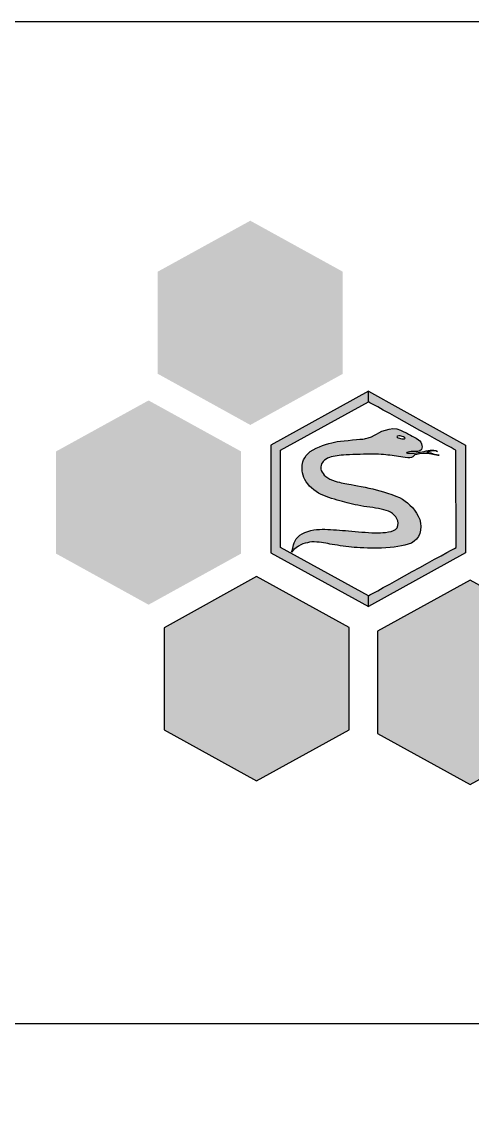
# Model space of a CAD drawing. Header units: millimetres. Extents: x -179594 to 13185, y 0 to 9270.
# Drawn here: x 9238.9 to 9271.5, y 4226.5 to 4305.6 of the extents above; entities that cross this region are included whole.
import ezdxf

# ---------------------------------------------------------------- set-up
doc = ezdxf.new("R2010")
doc.units = ezdxf.units.MM
doc.header["$MEASUREMENT"] = 0
doc.layers.get('0').update_dxf_attribs({"lineweight": 25})

msp = doc.modelspace()

# ---------------------------------------------------------------- hatches: boundary and pattern name
h = msp.add_hatch(color=256)
edge = h.paths.add_edge_path()
edge.add_spline(control_points=[(9248.75, 4287.519), (9248.75, 4287.519), (9248.76, 4280.138), (9248.76, 4280.138)], knot_values=[-0.833333, -0.833333, -0.833333, -0.833333, -0.666667, -0.666667, -0.666667, -0.666667], degree=3, periodic=0)
edge.add_spline(control_points=[(9248.76, 4280.138), (9248.76, 4280.138), (9255.441, 4276.443), (9255.441, 4276.443)], knot_values=[-0.666667, -0.666667, -0.666667, -0.666667, -0.5, -0.5, -0.5, -0.5], degree=3, periodic=0)
edge.add_spline(control_points=[(9255.441, 4276.443), (9255.441, 4276.443), (9262.124, 4280.138), (9262.124, 4280.138)], knot_values=[-0.5, -0.5, -0.5, -0.5, -0.333333, -0.333333, -0.333333, -0.333333], degree=3, periodic=0)
edge.add_spline(control_points=[(9262.124, 4280.138), (9262.124, 4280.138), (9262.124, 4287.519), (9262.124, 4287.519)], knot_values=[-0.333333, -0.333333, -0.333333, -0.333333, -0.166667, -0.166667, -0.166667, -0.166667], degree=3, periodic=0)
edge.add_spline(control_points=[(9262.124, 4287.519), (9262.124, 4287.519), (9255.441, 4291.206), (9255.441, 4291.206)], knot_values=[-0.166667, -0.166667, -0.166667, -0.166667, 0, 0, 0, 0], degree=3, periodic=0)
edge.add_spline(control_points=[(9255.441, 4291.206), (9255.441, 4291.206), (9248.75, 4287.519), (9248.75, 4287.519)], knot_values=[-1, -1, -1, -1, -0.833333, -0.833333, -0.833333, -0.833333], degree=3, periodic=0)
h = msp.add_hatch(color=256)
edge = h.paths.add_edge_path()
edge.add_spline(control_points=[(9256.916, 4274.988), (9256.916, 4274.988), (9263.967, 4278.884), (9263.967, 4278.884), (9263.967, 4278.884), (9263.967, 4278.884), (9263.967, 4278.119), (9263.967, 4278.119), (9263.967, 4278.119), (9263.967, 4278.119), (9257.612, 4274.609), (9257.612, 4274.609), (9257.612, 4274.609), (9257.612, 4274.609), (9257.612, 4267.588), (9257.612, 4267.588), (9257.612, 4267.588), (9257.612, 4267.588), (9263.967, 4264.087), (9263.967, 4264.087), (9263.967, 4264.087), (9263.967, 4264.087), (9263.967, 4263.321), (9263.967, 4263.321), (9263.967, 4263.321), (9263.967, 4263.321), (9256.916, 4267.21), (9256.916, 4267.21), (9256.916, 4267.21), (9256.916, 4267.21), (9256.916, 4274.988), (9256.916, 4274.988)], knot_values=[0, 0, 0, 0, 0.125, 0.125, 0.125, 0.125, 0.25, 0.25, 0.25, 0.25, 0.375, 0.375, 0.375, 0.375, 0.5, 0.5, 0.5, 0.5, 0.625, 0.625, 0.625, 0.625, 0.75, 0.75, 0.75, 0.75, 0.875, 0.875, 0.875, 0.875, 1, 1, 1, 1], degree=3, periodic=1)
h = msp.add_hatch(color=256)
edge = h.paths.add_edge_path()
edge.add_spline(control_points=[(9263.967, 4263.321), (9263.967, 4263.321), (9270.99, 4267.21), (9270.99, 4267.21), (9270.99, 4267.21), (9270.99, 4267.21), (9270.99, 4274.988), (9270.99, 4274.988), (9270.99, 4274.988), (9270.99, 4274.988), (9263.967, 4278.884), (9263.967, 4278.884), (9263.967, 4278.884), (9263.967, 4278.884), (9263.967, 4278.119), (9263.967, 4278.119), (9263.967, 4278.119), (9264.284, 4277.942), (9269.987, 4274.785), (9270.295, 4274.609), (9270.295, 4274.609), (9270.295, 4274.255), (9270.304, 4267.942), (9270.304, 4267.588), (9270.304, 4267.588), (9269.987, 4267.412), (9264.284, 4264.264), (9263.967, 4264.087), (9263.967, 4264.087), (9263.967, 4264.087), (9263.967, 4263.321), (9263.967, 4263.321)], knot_values=[0, 0, 0, 0, 0.125, 0.125, 0.125, 0.125, 0.25, 0.25, 0.25, 0.25, 0.375, 0.375, 0.375, 0.375, 0.5, 0.5, 0.5, 0.5, 0.625, 0.625, 0.625, 0.625, 0.75, 0.75, 0.75, 0.75, 0.875, 0.875, 0.875, 0.875, 1, 1, 1, 1], degree=3, periodic=1)
h = msp.add_hatch(color=256)
edge = h.paths.add_edge_path()
edge.add_spline(control_points=[(9241.406, 4274.526), (9241.406, 4274.526), (9241.406, 4267.145), (9241.406, 4267.145)], knot_values=[-0.833333, -0.833333, -0.833333, -0.833333, -0.666667, -0.666667, -0.666667, -0.666667], degree=3, periodic=0)
edge.add_spline(control_points=[(9241.406, 4267.145), (9241.406, 4267.145), (9248.093, 4263.449), (9248.093, 4263.449)], knot_values=[-0.666667, -0.666667, -0.666667, -0.666667, -0.5, -0.5, -0.5, -0.5], degree=3, periodic=0)
edge.add_spline(control_points=[(9248.093, 4263.449), (9248.093, 4263.449), (9254.78, 4267.145), (9254.78, 4267.145)], knot_values=[-0.5, -0.5, -0.5, -0.5, -0.333333, -0.333333, -0.333333, -0.333333], degree=3, periodic=0)
edge.add_spline(control_points=[(9254.78, 4267.145), (9254.78, 4267.145), (9254.78, 4274.526), (9254.78, 4274.526)], knot_values=[-0.333333, -0.333333, -0.333333, -0.333333, -0.166667, -0.166667, -0.166667, -0.166667], degree=3, periodic=0)
edge.add_spline(control_points=[(9254.78, 4274.526), (9254.78, 4274.526), (9248.093, 4278.213), (9248.093, 4278.213)], knot_values=[-0.166667, -0.166667, -0.166667, -0.166667, 0, 0, 0, 0], degree=3, periodic=0)
edge.add_spline(control_points=[(9248.093, 4278.213), (9248.093, 4278.213), (9241.406, 4274.526), (9241.406, 4274.526)], knot_values=[-1, -1, -1, -1, -0.833333, -0.833333, -0.833333, -0.833333], degree=3, periodic=0)
h = msp.add_hatch(color=256)
edge = h.paths.add_edge_path(flags=16)
edge.add_spline(control_points=[(9266.297, 4275.455), (9266.214, 4275.476), (9266.017, 4275.54), (9266.035, 4275.607), (9266.035, 4275.607), (9266.052, 4275.672), (9266.26, 4275.656), (9266.347, 4275.632), (9266.347, 4275.632), (9266.423, 4275.611), (9266.623, 4275.557), (9266.616, 4275.478), (9266.616, 4275.478), (9266.61, 4275.398), (9266.38, 4275.434), (9266.297, 4275.455)], knot_values=[0, 0, 0, 0, 0.25, 0.25, 0.25, 0.25, 0.5, 0.5, 0.5, 0.5, 0.75, 0.75, 0.75, 0.75, 1, 1, 1, 1], degree=3, periodic=1)
edge = h.paths.add_edge_path()
edge.add_spline(control_points=[(9268.61, 4274.385), (9268.74, 4274.329), (9269.012, 4274.25), (9269.079, 4274.253), (9269.079, 4274.253), (9269.079, 4274.253), (9269.079, 4274.253), (9269.079, 4274.253)], knot_values=[-1, -1, -1, -1, -0.978723, -0.978723, -0.978723, -0.978723, -0.978723, -0.978723, -0.978723, -0.978723], degree=3, periodic=0)
edge.add_spline(control_points=[(9269.079, 4274.253), (9269.079, 4274.253), (9268.74, 4274.265), (9268.635, 4274.301), (9268.635, 4274.301), (9268.53, 4274.337), (9268.287, 4274.393), (9268.086, 4274.389), (9268.086, 4274.389), (9267.885, 4274.385), (9267.451, 4274.329), (9267.306, 4274.279), (9267.306, 4274.279), (9267.306, 4274.279), (9267.188, 4273.966), (9266.62, 4274.081), (9266.62, 4274.081), (9266.21, 4274.163), (9265.778, 4274.217), (9265.38, 4274.265), (9265.38, 4274.265), (9264.982, 4274.313), (9264.462, 4274.357), (9263.859, 4274.329), (9263.859, 4274.329), (9263.255, 4274.301), (9262.396, 4274.293), (9262.011, 4274.249), (9262.011, 4274.249), (9261.625, 4274.205), (9261.211, 4274.153), (9260.909, 4273.968), (9260.909, 4273.968), (9260.607, 4273.784), (9260.486, 4273.472), (9260.54, 4273.235), (9260.54, 4273.235), (9260.595, 4272.999), (9260.859, 4272.63), (9261.378, 4272.446), (9261.378, 4272.446), (9261.898, 4272.261), (9262.162, 4272.245), (9262.556, 4272.169), (9262.556, 4272.169), (9262.95, 4272.093), (9263.9, 4271.917), (9264.537, 4271.753), (9264.537, 4271.753), (9265.174, 4271.588), (9266.188, 4271.284), (9266.632, 4270.939), (9266.632, 4270.939), (9267.076, 4270.595), (9267.617, 4270.054), (9267.742, 4269.353), (9267.742, 4269.353), (9267.868, 4268.651), (9267.499, 4267.994), (9266.85, 4267.822), (9266.85, 4267.822), (9266.201, 4267.65), (9265.53, 4267.529), (9264.558, 4267.537), (9264.558, 4267.537), (9263.586, 4267.545), (9263.071, 4267.573), (9262.547, 4267.634), (9262.547, 4267.634), (9262.023, 4267.694), (9261.399, 4267.798), (9261.035, 4267.862), (9261.035, 4267.862), (9260.67, 4267.926), (9260.163, 4268.038), (9259.727, 4267.962), (9259.727, 4267.962), (9259.292, 4267.886), (9258.881, 4267.774), (9258.416, 4267.249), (9258.416, 4267.249), (9258.416, 4267.249), (9258.483, 4267.405), (9258.567, 4267.778), (9258.567, 4267.778), (9258.651, 4268.15), (9258.973, 4268.575), (9259.585, 4268.752), (9259.585, 4268.752), (9260.197, 4268.928), (9260.674, 4268.916), (9261.244, 4268.88), (9261.244, 4268.88), (9261.814, 4268.844), (9262.367, 4268.8), (9263.004, 4268.743), (9263.004, 4268.743), (9263.641, 4268.687), (9264.378, 4268.623), (9264.835, 4268.651), (9264.835, 4268.651), (9265.291, 4268.679), (9266.025, 4268.703), (9266.1, 4269.172), (9266.1, 4269.172), (9266.176, 4269.641), (9265.849, 4270.034), (9265.421, 4270.206), (9265.421, 4270.206), (9264.994, 4270.378), (9264.441, 4270.446), (9263.854, 4270.527), (9263.854, 4270.527), (9263.268, 4270.607), (9262.74, 4270.731), (9262.271, 4270.859), (9262.271, 4270.859), (9261.801, 4270.987), (9261.232, 4271.132), (9260.741, 4271.34), (9260.741, 4271.34), (9260.251, 4271.548), (9259.748, 4271.909), (9259.472, 4272.33), (9259.472, 4272.33), (9259.195, 4272.75), (9259.174, 4273.231), (9259.191, 4273.528), (9259.191, 4273.528), (9259.208, 4273.824), (9259.388, 4274.309), (9259.979, 4274.646), (9259.979, 4274.646), (9260.57, 4274.982), (9261.211, 4275.15), (9261.726, 4275.239), (9261.726, 4275.239), (9262.241, 4275.327), (9263.484, 4275.396), (9263.68, 4275.442), (9263.68, 4275.442), (9263.711, 4275.449), (9264.144, 4275.516), (9264.42, 4275.698), (9264.42, 4275.698), (9264.696, 4275.88), (9265.597, 4276.401), (9266.289, 4276.068), (9266.289, 4276.068), (9266.98, 4275.735), (9267.087, 4275.677), (9267.586, 4275.373), (9267.586, 4275.373), (9267.862, 4275.204), (9267.918, 4274.716), (9267.759, 4274.617), (9267.759, 4274.617), (9267.575, 4274.503), (9267.449, 4274.527), (9267.449, 4274.527), (9267.449, 4274.527), (9267.449, 4274.527), (9267.068, 4274.529), (9266.938, 4274.509), (9266.938, 4274.509), (9266.808, 4274.489), (9266.595, 4274.421), (9266.796, 4274.413), (9266.796, 4274.413), (9266.997, 4274.405), (9267.495, 4274.397), (9267.855, 4274.497), (9267.855, 4274.497), (9268.216, 4274.597), (9268.651, 4274.725), (9268.955, 4274.527)], knot_values=[-0.978723, -0.978723, -0.978723, -0.978723, -0.957447, -0.957447, -0.957447, -0.957447, -0.93617, -0.93617, -0.93617, -0.93617, -0.914894, -0.914894, -0.914894, -0.914894, -0.893617, -0.893617, -0.893617, -0.893617, -0.87234, -0.87234, -0.87234, -0.87234, -0.851064, -0.851064, -0.851064, -0.851064, -0.829787, -0.829787, -0.829787, -0.829787, -0.808511, -0.808511, -0.808511, -0.808511, -0.787234, -0.787234, -0.787234, -0.787234, -0.765957, -0.765957, -0.765957, -0.765957, -0.744681, -0.744681, -0.744681, -0.744681, -0.723404, -0.723404, -0.723404, -0.723404, -0.702128, -0.702128, -0.702128, -0.702128, -0.680851, -0.680851, -0.680851, -0.680851, -0.659574, -0.659574, -0.659574, -0.659574, -0.638298, -0.638298, -0.638298, -0.638298, -0.617021, -0.617021, -0.617021, -0.617021, -0.595745, -0.595745, -0.595745, -0.595745, -0.574468, -0.574468, -0.574468, -0.574468, -0.553191, -0.553191, -0.553191, -0.553191, -0.531915, -0.531915, -0.531915, -0.531915, -0.510638, -0.510638, -0.510638, -0.510638, -0.489362, -0.489362, -0.489362, -0.489362, -0.468085, -0.468085, -0.468085, -0.468085, -0.446809, -0.446809, -0.446809, -0.446809, -0.425532, -0.425532, -0.425532, -0.425532, -0.404255, -0.404255, -0.404255, -0.404255, -0.382979, -0.382979, -0.382979, -0.382979, -0.361702, -0.361702, -0.361702, -0.361702, -0.340426, -0.340426, -0.340426, -0.340426, -0.319149, -0.319149, -0.319149, -0.319149, -0.297872, -0.297872, -0.297872, -0.297872, -0.276596, -0.276596, -0.276596, -0.276596, -0.255319, -0.255319, -0.255319, -0.255319, -0.234043, -0.234043, -0.234043, -0.234043, -0.212766, -0.212766, -0.212766, -0.212766, -0.191489, -0.191489, -0.191489, -0.191489, -0.170213, -0.170213, -0.170213, -0.170213, -0.148936, -0.148936, -0.148936, -0.148936, -0.12766, -0.12766, -0.12766, -0.12766, -0.106383, -0.106383, -0.106383, -0.106383, -0.085106, -0.085106, -0.085106, -0.085106, -0.06383, -0.06383, -0.06383, -0.06383, -0.042553, -0.042553, -0.042553, -0.042553], degree=3, periodic=0)
edge.add_spline(control_points=[(9268.955, 4274.527), (9268.955, 4274.527), (9268.672, 4274.638), (9268.182, 4274.485), (9268.182, 4274.485), (9268.182, 4274.485), (9268.48, 4274.441), (9268.61, 4274.385)], knot_values=[-0.042553, -0.042553, -0.042553, -0.042553, -0.021277, -0.021277, -0.021277, -0.021277, 0, 0, 0, 0], degree=3, periodic=0)
h = msp.add_hatch(color=256)
edge = h.paths.add_edge_path()
edge.add_spline(control_points=[(9255.898, 4265.477), (9255.898, 4265.477), (9262.581, 4261.79), (9262.581, 4261.79), (9262.581, 4261.79), (9262.581, 4261.79), (9262.581, 4254.4), (9262.581, 4254.4), (9262.581, 4254.4), (9262.581, 4254.4), (9255.898, 4250.713), (9255.898, 4250.713), (9255.898, 4250.713), (9255.898, 4250.713), (9249.216, 4254.4), (9249.216, 4254.4), (9249.216, 4254.4), (9249.216, 4254.4), (9249.207, 4261.781), (9249.207, 4261.781), (9249.207, 4261.781), (9249.207, 4261.781), (9255.898, 4265.477), (9255.898, 4265.477)], knot_values=[0, 0, 0, 0, 0.166667, 0.166667, 0.166667, 0.166667, 0.333333, 0.333333, 0.333333, 0.333333, 0.5, 0.5, 0.5, 0.5, 0.666667, 0.666667, 0.666667, 0.666667, 0.833333, 0.833333, 0.833333, 0.833333, 1, 1, 1, 1], degree=3, periodic=1)
h = msp.add_hatch(color=256)
edge = h.paths.add_edge_path()
edge.add_spline(control_points=[(9271.317, 4265.22), (9271.317, 4265.22), (9278.009, 4261.534), (9278.009, 4261.534), (9278.009, 4261.534), (9278.009, 4261.534), (9278.009, 4254.144), (9278.009, 4254.144), (9278.009, 4254.144), (9278.009, 4254.144), (9271.317, 4250.456), (9271.317, 4250.456), (9271.317, 4250.456), (9271.317, 4250.456), (9264.635, 4254.144), (9264.635, 4254.144), (9264.635, 4254.144), (9264.635, 4254.144), (9264.635, 4261.524), (9264.635, 4261.524), (9264.635, 4261.524), (9264.635, 4261.524), (9271.317, 4265.22), (9271.317, 4265.22)], knot_values=[0, 0, 0, 0, 0.166667, 0.166667, 0.166667, 0.166667, 0.333333, 0.333333, 0.333333, 0.333333, 0.5, 0.5, 0.5, 0.5, 0.666667, 0.666667, 0.666667, 0.666667, 0.833333, 0.833333, 0.833333, 0.833333, 1, 1, 1, 1], degree=3, periodic=1)

# ---------------------------------------------------------------- linework, layer by layer
msp.add_lwpolyline([(9196.356, 4085.578), (9946.356, 4085.578), (9946.356, 4305.578), (9196.356, 4305.578), (9196.356, 4085.578)], close=True)
for points, knots in [([(9256.916, 4274.988), (9256.916, 4274.988), (9263.967, 4278.884), (9263.967, 4278.884), (9263.967, 4278.884), (9263.967, 4278.884), (9263.967, 4278.119), (9263.967, 4278.119), (9263.967, 4278.119), (9263.967, 4278.119), (9257.612, 4274.609), (9257.612, 4274.609), (9257.612, 4274.609), (9257.612, 4274.609), (9257.612, 4267.588), (9257.612, 4267.588), (9257.612, 4267.588), (9257.612, 4267.588), (9263.967, 4264.087), (9263.967, 4264.087), (9263.967, 4264.087), (9263.967, 4264.087), (9263.967, 4263.321), (9263.967, 4263.321), (9263.967, 4263.321), (9263.967, 4263.321), (9256.916, 4267.21), (9256.916, 4267.21), (9256.916, 4267.21), (9256.916, 4267.21), (9256.916, 4274.988), (9256.916, 4274.988)], [0, 0, 0, 0, 0.125, 0.125, 0.125, 0.125, 0.25, 0.25, 0.25, 0.25, 0.375, 0.375, 0.375, 0.375, 0.5, 0.5, 0.5, 0.5, 0.625, 0.625, 0.625, 0.625, 0.75, 0.75, 0.75, 0.75, 0.875, 0.875, 0.875, 0.875, 1, 1, 1, 1]), ([(9263.967, 4263.321), (9263.967, 4263.321), (9270.99, 4267.21), (9270.99, 4267.21), (9270.99, 4267.21), (9270.99, 4267.21), (9270.99, 4274.988), (9270.99, 4274.988), (9270.99, 4274.988), (9270.99, 4274.988), (9263.967, 4278.884), (9263.967, 4278.884), (9263.967, 4278.884), (9263.967, 4278.884), (9263.967, 4278.119), (9263.967, 4278.119), (9263.967, 4278.119), (9264.284, 4277.942), (9269.987, 4274.785), (9270.295, 4274.609), (9270.295, 4274.609), (9270.295, 4274.255), (9270.304, 4267.942), (9270.304, 4267.588), (9270.304, 4267.588), (9269.987, 4267.412), (9264.284, 4264.264), (9263.967, 4264.087), (9263.967, 4264.087), (9263.967, 4264.087), (9263.967, 4263.321), (9263.967, 4263.321)], [0, 0, 0, 0, 0.125, 0.125, 0.125, 0.125, 0.25, 0.25, 0.25, 0.25, 0.375, 0.375, 0.375, 0.375, 0.5, 0.5, 0.5, 0.5, 0.625, 0.625, 0.625, 0.625, 0.75, 0.75, 0.75, 0.75, 0.875, 0.875, 0.875, 0.875, 1, 1, 1, 1]), ([(9268.61, 4274.385), (9268.48, 4274.441), (9268.182, 4274.485), (9268.182, 4274.485), (9268.182, 4274.485), (9268.672, 4274.638), (9268.955, 4274.527), (9268.955, 4274.527), (9268.955, 4274.527), (9268.651, 4274.725), (9268.216, 4274.597), (9267.855, 4274.497), (9267.855, 4274.497), (9267.495, 4274.397), (9266.997, 4274.405), (9266.796, 4274.413), (9266.796, 4274.413), (9266.595, 4274.421), (9266.808, 4274.489), (9266.938, 4274.509), (9266.938, 4274.509), (9267.068, 4274.529), (9267.449, 4274.527), (9267.449, 4274.527), (9267.449, 4274.527), (9267.449, 4274.527), (9267.575, 4274.503), (9267.759, 4274.617), (9267.759, 4274.617), (9267.918, 4274.716), (9267.862, 4275.204), (9267.586, 4275.373), (9267.586, 4275.373), (9267.087, 4275.677), (9266.98, 4275.735), (9266.289, 4276.068), (9266.289, 4276.068), (9265.597, 4276.401), (9264.696, 4275.88), (9264.42, 4275.698), (9264.42, 4275.698), (9264.144, 4275.516), (9263.711, 4275.449), (9263.68, 4275.442), (9263.68, 4275.442), (9263.484, 4275.396), (9262.241, 4275.327), (9261.726, 4275.239), (9261.726, 4275.239), (9261.211, 4275.15), (9260.57, 4274.982), (9259.979, 4274.646), (9259.979, 4274.646), (9259.388, 4274.309), (9259.208, 4273.824), (9259.191, 4273.528), (9259.191, 4273.528), (9259.174, 4273.231), (9259.195, 4272.75), (9259.472, 4272.33), (9259.472, 4272.33), (9259.748, 4271.909), (9260.251, 4271.548), (9260.741, 4271.34), (9260.741, 4271.34), (9261.232, 4271.132), (9261.801, 4270.987), (9262.271, 4270.859), (9262.271, 4270.859), (9262.74, 4270.731), (9263.268, 4270.607), (9263.854, 4270.527), (9263.854, 4270.527), (9264.441, 4270.446), (9264.994, 4270.378), (9265.421, 4270.206), (9265.421, 4270.206), (9265.849, 4270.034), (9266.176, 4269.641), (9266.1, 4269.172), (9266.1, 4269.172), (9266.025, 4268.703), (9265.291, 4268.679), (9264.835, 4268.651), (9264.835, 4268.651), (9264.378, 4268.623), (9263.641, 4268.687), (9263.004, 4268.743), (9263.004, 4268.743), (9262.367, 4268.8), (9261.814, 4268.844), (9261.244, 4268.88), (9261.244, 4268.88), (9260.674, 4268.916), (9260.197, 4268.928), (9259.585, 4268.752), (9259.585, 4268.752), (9258.973, 4268.575), (9258.651, 4268.15), (9258.567, 4267.778), (9258.567, 4267.778), (9258.483, 4267.405), (9258.416, 4267.249), (9258.416, 4267.249), (9258.416, 4267.249), (9258.881, 4267.774), (9259.292, 4267.886), (9259.727, 4267.962), (9259.727, 4267.962), (9260.163, 4268.038), (9260.67, 4267.926), (9261.035, 4267.862), (9261.035, 4267.862), (9261.399, 4267.798), (9262.023, 4267.694), (9262.547, 4267.634), (9262.547, 4267.634), (9263.071, 4267.573), (9263.586, 4267.545), (9264.558, 4267.537), (9264.558, 4267.537), (9265.53, 4267.529), (9266.201, 4267.65), (9266.85, 4267.822), (9266.85, 4267.822), (9267.499, 4267.994), (9267.868, 4268.651), (9267.742, 4269.353), (9267.742, 4269.353), (9267.617, 4270.054), (9267.076, 4270.595), (9266.632, 4270.939), (9266.632, 4270.939), (9266.188, 4271.284), (9265.174, 4271.588), (9264.537, 4271.753), (9264.537, 4271.753), (9263.9, 4271.917), (9262.95, 4272.093), (9262.556, 4272.169), (9262.556, 4272.169), (9262.162, 4272.245), (9261.898, 4272.261), (9261.378, 4272.446), (9261.378, 4272.446), (9260.859, 4272.63), (9260.595, 4272.999), (9260.54, 4273.235), (9260.54, 4273.235), (9260.486, 4273.472), (9260.607, 4273.784), (9260.909, 4273.968), (9260.909, 4273.968), (9261.211, 4274.153), (9261.625, 4274.205), (9262.011, 4274.249), (9262.011, 4274.249), (9262.396, 4274.293), (9263.255, 4274.301), (9263.859, 4274.329), (9263.859, 4274.329), (9264.462, 4274.357), (9264.982, 4274.313), (9265.38, 4274.265), (9265.38, 4274.265), (9265.778, 4274.217), (9266.21, 4274.163), (9266.62, 4274.081), (9266.62, 4274.081), (9267.188, 4273.966), (9267.306, 4274.279), (9267.306, 4274.279), (9267.306, 4274.279), (9267.451, 4274.329), (9267.885, 4274.385), (9268.086, 4274.389), (9268.086, 4274.389), (9268.287, 4274.393), (9268.53, 4274.337), (9268.635, 4274.301), (9268.635, 4274.301), (9268.74, 4274.265), (9269.079, 4274.253), (9269.079, 4274.253), (9269.079, 4274.253), (9269.012, 4274.25), (9268.74, 4274.329), (9268.61, 4274.385)], [0, 0, 0, 0, 0.021277, 0.021277, 0.021277, 0.021277, 0.042553, 0.042553, 0.042553, 0.042553, 0.06383, 0.06383, 0.06383, 0.06383, 0.085106, 0.085106, 0.085106, 0.085106, 0.106383, 0.106383, 0.106383, 0.106383, 0.12766, 0.12766, 0.12766, 0.12766, 0.148936, 0.148936, 0.148936, 0.148936, 0.170213, 0.170213, 0.170213, 0.170213, 0.191489, 0.191489, 0.191489, 0.191489, 0.212766, 0.212766, 0.212766, 0.212766, 0.234043, 0.234043, 0.234043, 0.234043, 0.255319, 0.255319, 0.255319, 0.255319, 0.276596, 0.276596, 0.276596, 0.276596, 0.297872, 0.297872, 0.297872, 0.297872, 0.319149, 0.319149, 0.319149, 0.319149, 0.340426, 0.340426, 0.340426, 0.340426, 0.361702, 0.361702, 0.361702, 0.361702, 0.382979, 0.382979, 0.382979, 0.382979, 0.404255, 0.404255, 0.404255, 0.404255, 0.425532, 0.425532, 0.425532, 0.425532, 0.446809, 0.446809, 0.446809, 0.446809, 0.468085, 0.468085, 0.468085, 0.468085, 0.489362, 0.489362, 0.489362, 0.489362, 0.510638, 0.510638, 0.510638, 0.510638, 0.531915, 0.531915, 0.531915, 0.531915, 0.553191, 0.553191, 0.553191, 0.553191, 0.574468, 0.574468, 0.574468, 0.574468, 0.595745, 0.595745, 0.595745, 0.595745, 0.617021, 0.617021, 0.617021, 0.617021, 0.638298, 0.638298, 0.638298, 0.638298, 0.659574, 0.659574, 0.659574, 0.659574, 0.680851, 0.680851, 0.680851, 0.680851, 0.702128, 0.702128, 0.702128, 0.702128, 0.723404, 0.723404, 0.723404, 0.723404, 0.744681, 0.744681, 0.744681, 0.744681, 0.765957, 0.765957, 0.765957, 0.765957, 0.787234, 0.787234, 0.787234, 0.787234, 0.808511, 0.808511, 0.808511, 0.808511, 0.829787, 0.829787, 0.829787, 0.829787, 0.851064, 0.851064, 0.851064, 0.851064, 0.87234, 0.87234, 0.87234, 0.87234, 0.893617, 0.893617, 0.893617, 0.893617, 0.914894, 0.914894, 0.914894, 0.914894, 0.93617, 0.93617, 0.93617, 0.93617, 0.957447, 0.957447, 0.957447, 0.957447, 0.978723, 0.978723, 0.978723, 0.978723, 1, 1, 1, 1]), ([(9266.297, 4275.455), (9266.214, 4275.476), (9266.017, 4275.54), (9266.035, 4275.607), (9266.035, 4275.607), (9266.052, 4275.672), (9266.26, 4275.656), (9266.347, 4275.632), (9266.347, 4275.632), (9266.423, 4275.611), (9266.623, 4275.557), (9266.616, 4275.478), (9266.616, 4275.478), (9266.61, 4275.398), (9266.38, 4275.434), (9266.297, 4275.455)], [0, 0, 0, 0, 0.25, 0.25, 0.25, 0.25, 0.5, 0.5, 0.5, 0.5, 0.75, 0.75, 0.75, 0.75, 1, 1, 1, 1]), ([(9255.898, 4265.477), (9255.898, 4265.477), (9262.581, 4261.79), (9262.581, 4261.79), (9262.581, 4261.79), (9262.581, 4261.79), (9262.581, 4254.4), (9262.581, 4254.4), (9262.581, 4254.4), (9262.581, 4254.4), (9255.898, 4250.713), (9255.898, 4250.713), (9255.898, 4250.713), (9255.898, 4250.713), (9249.216, 4254.4), (9249.216, 4254.4), (9249.216, 4254.4), (9249.216, 4254.4), (9249.207, 4261.781), (9249.207, 4261.781), (9249.207, 4261.781), (9249.207, 4261.781), (9255.898, 4265.477), (9255.898, 4265.477)], [0, 0, 0, 0, 0.166667, 0.166667, 0.166667, 0.166667, 0.333333, 0.333333, 0.333333, 0.333333, 0.5, 0.5, 0.5, 0.5, 0.666667, 0.666667, 0.666667, 0.666667, 0.833333, 0.833333, 0.833333, 0.833333, 1, 1, 1, 1]), ([(9271.317, 4265.22), (9271.317, 4265.22), (9278.009, 4261.534), (9278.009, 4261.534), (9278.009, 4261.534), (9278.009, 4261.534), (9278.009, 4254.144), (9278.009, 4254.144), (9278.009, 4254.144), (9278.009, 4254.144), (9271.317, 4250.456), (9271.317, 4250.456), (9271.317, 4250.456), (9271.317, 4250.456), (9264.635, 4254.144), (9264.635, 4254.144), (9264.635, 4254.144), (9264.635, 4254.144), (9264.635, 4261.524), (9264.635, 4261.524), (9264.635, 4261.524), (9264.635, 4261.524), (9271.317, 4265.22), (9271.317, 4265.22)], [0, 0, 0, 0, 0.166667, 0.166667, 0.166667, 0.166667, 0.333333, 0.333333, 0.333333, 0.333333, 0.5, 0.5, 0.5, 0.5, 0.666667, 0.666667, 0.666667, 0.666667, 0.833333, 0.833333, 0.833333, 0.833333, 1, 1, 1, 1]), ([(9340.393, 4258.099), (9328.619, 4240.359), (9320.154, 4233.162), (9276.961, 4233.162), (9276.961, 4233.162), (9276.961, 4233.162), (9196.356, 4233.162), (9196.356, 4233.162)], [0.5714286, 0.5714286, 0.5714286, 0.5714286, 0.7142857, 0.7142857, 0.7142857, 0.7142857, 0.8571429, 0.8571429, 0.8571429, 0.8571429])]:
    msp.add_open_spline(points, degree=3, knots=knots)

doc.saveas('drawing.dxf')
